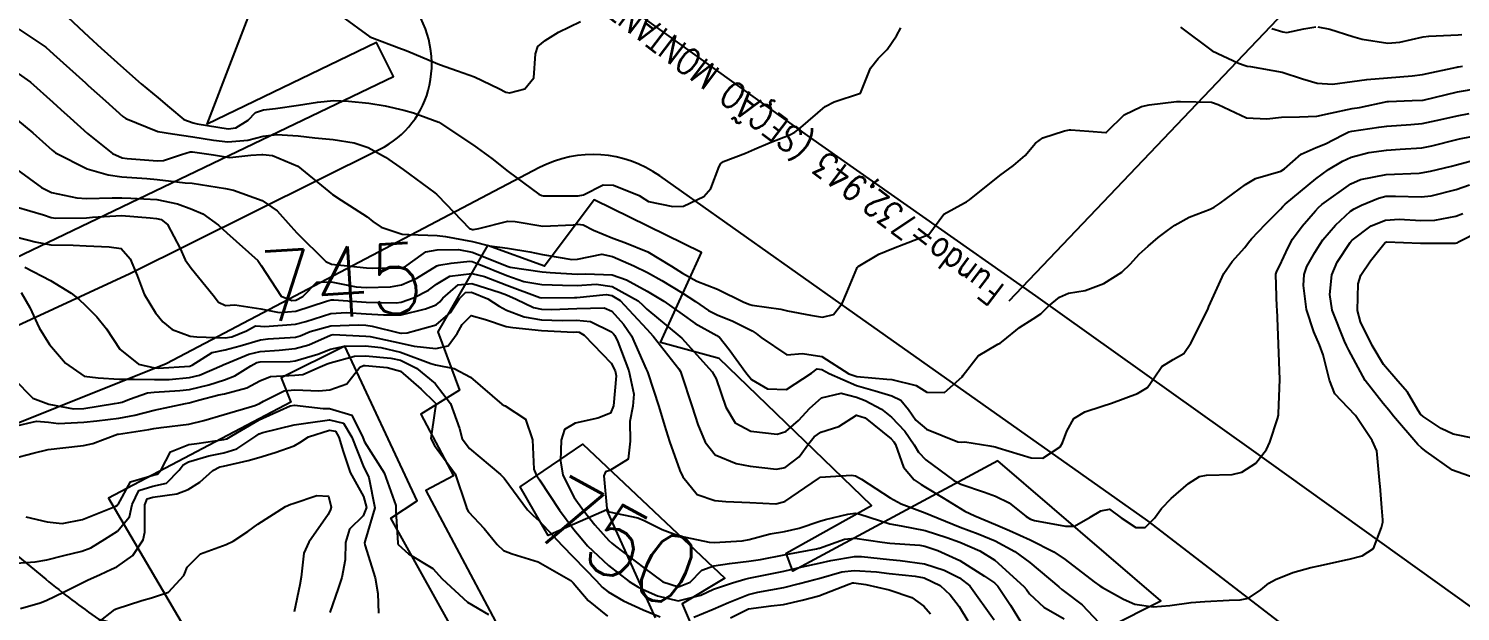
# Model space of a CAD drawing. Header units: metres. Extents: x 318500 to 325275, y 7408834 to 7428799.
# Drawn here: x 323206.3 to 323287.9, y 7420930.1 to 7420963.3 of the extents above; entities that cross this region are included whole.
import ezdxf
from ezdxf.enums import TextEntityAlignment as Align

# ---------------------------------------------------------------- set-up
doc = ezdxf.new("R2010")
doc.units = ezdxf.units.M
doc.header["$MEASUREMENT"] = 0
doc.linetypes.add('CONTINUO', pattern=[0])
for name, color, linetype in [('Cotas', 45, 'Continuous'), ('Curvas de Nivel 1m', 11, 'Continuous'), ('Curvas de Nivel 5m', 15, 'Continuous'), ('Edificações', 30, 'Continuous'), ('Linha Férrea', 20, 'Continuous'), ('TEXTO', 45, 'Continuous'), ('Vias Primárias', 230, 'Continuous')]:
    doc.layers.add(name, color=color, linetype=linetype)
doc.styles.add('ROMANS', font='romans', dxfattribs={"height": 0.2})
doc.styles.add('Style-STANDARD', font='STANDARD.shx')

msp = doc.modelspace()

# ---------------------------------------------------------------- linework, layer by layer
at = {"layer": 'Curvas de Nivel 1m', "flags": 128}
for points, elevation in [([(323224.142, 7420964.026), (323225.753, 7420962.852), (323227.555, 7420962.17), (323227.742, 7420962.111), (323228.058, 7420961.975), (323229.73, 7420961.279), (323230.752, 7420960.912), (323231.72, 7420960.565), (323233.105, 7420959.909), (323233.506, 7420959.701), (323233.708, 7420959.662), (323234.58, 7420959.891), (323235.093, 7420960.513), (323235.194, 7420961.885), (323235.33, 7420962.3), (323235.751, 7420962.645), (323236.515, 7420963.112), (323237.768, 7420963.731)], 739), ([(323205.755, 7420963.289), (323207.3, 7420962.254), (323207.734, 7420961.862), (323209.557, 7420960.222), (323209.635, 7420960.147), (323209.709, 7420960.086), (323210.696, 7420959.201), (323211.691, 7420958.304), (323211.858, 7420958.188), (323213.679, 7420957.45), (323214.509, 7420957.326), (323215.675, 7420957.159), (323216.844, 7420956.951), (323217.671, 7420956.871), (323218.804, 7420956.968), (323219.676, 7420957.185), (323220.468, 7420957.288), (323221.677, 7420957.212), (323222.63, 7420957.092), (323223.675, 7420956.997), (323224.875, 7420956.815), (323225.668, 7420956.546), (323226.65, 7420955.995), (323227.65, 7420955.289), (323229.458, 7420953.953), (323229.554, 7420953.876), (323229.628, 7420953.799), (323231.443, 7420951.932), (323231.609, 7420951.876), (323231.666, 7420951.873), (323231.973, 7420951.925), (323233.614, 7420952.337), (323234.037, 7420952.316), (323235.612, 7420952.058), (323237.339, 7420952.127), (323237.613, 7420952.163), (323237.906, 7420952.139), (323238.496, 7420951.837), (323239.603, 7420951.363), (323240.286, 7420951.123), (323241.592, 7420950.593), (323242.949, 7420949.776), (323243.574, 7420949.371), (323244.395, 7420948.93), (323245.561, 7420948.458), (323247.064, 7420947.725), (323247.408, 7420947.581), (323247.548, 7420947.546), (323249.169, 7420947.317), (323249.545, 7420947.238), (323250.867, 7420946.987), (323251.548, 7420946.867), (323252.182, 7420947.022), (323252.667, 7420947.649), (323252.941, 7420948.272), (323253.495, 7420949.641), (323253.526, 7420949.695), (323253.582, 7420949.752), (323254.753, 7420950.462), (323255.598, 7420950.807), (323256.176, 7420951.027), (323257.61, 7420951.58), (323258.455, 7420952.744), (323259.637, 7420953.393), (323259.756, 7420953.441), (323259.927, 7420953.556), (323261.654, 7420954.947), (323262.436, 7420955.518), (323263.086, 7420956.092), (323263.679, 7420956.781), (323264.094, 7420957.085), (323265.327, 7420957.484), (323265.626, 7420957.546), (323265.691, 7420957.554), (323266.723, 7420957.465), (323267.689, 7420957.391), (323267.731, 7420957.407), (323267.771, 7420957.449), (323268.733, 7420958.406), (323269.712, 7420958.871), (323270.161, 7420958.968), (323271.716, 7420959.159), (323271.94, 7420959.174), (323273.716, 7420959.136), (323274.089, 7420958.99), (323275.703, 7420958.225), (323276.858, 7420958.173), (323277.704, 7420958.269), (323278.714, 7420958.296), (323279.706, 7420958.338), (323280.486, 7420958.501), (323281.712, 7420958.758), (323282.137, 7420958.832), (323283.719, 7420959.164), (323283.785, 7420959.173), (323285.141, 7420959.219), (323285.72, 7420959.243), (323285.76, 7420959.249), (323287.725, 7420959.707), (323288.962, 7420959.934)], 741), ([(323277.144, 7420963.326), (323277.767, 7420963.131), (323277.991, 7420963.092), (323278.964, 7420963.302), (323279.643, 7420963.421)], 739), ([(323279.772, 7420963.419), (323280.447, 7420963.28), (323281.764, 7420962.867), (323282.289, 7420962.728), (323283.759, 7420962.499), (323284.439, 7420962.55), (323285.765, 7420962.851), (323286.079, 7420962.892), (323287.767, 7420962.973), (323287.967, 7420962.978)], 739), ([(323205.717, 7420960.757), (323206.431, 7420960.263), (323207.699, 7420959.125), (323208.163, 7420958.711), (323208.688, 7420958.235), (323209.677, 7420957.344), (323211.108, 7420956.198), (323211.657, 7420955.962), (323211.927, 7420955.916), (323213.654, 7420955.789), (323214.012, 7420955.808), (323215.039, 7420956.149), (323215.517, 7420956.288), (323215.662, 7420956.289), (323216.856, 7420956.122), (323217.658, 7420955.988), (323217.791, 7420955.976), (323218.988, 7420956.097), (323219.607, 7420956.145), (323219.661, 7420956.144), (323220.205, 7420956.082), (323221.651, 7420955.479), (323223.427, 7420954.033), (323223.533, 7420953.935), (323223.628, 7420953.862), (323224.12, 7420953.53), (323225.616, 7420952.583), (323225.931, 7420952.324), (323226.398, 7420951.998), (323227.604, 7420951.604), (323227.989, 7420951.59), (323229.603, 7420951.515), (323230.079, 7420951.469), (323231.599, 7420951.176), (323232.567, 7420950.944), (323233.594, 7420950.805), (323234.872, 7420950.6), (323235.589, 7420950.441), (323237.275, 7420950.163), (323237.585, 7420950.182), (323238.967, 7420950.452), (323239.588, 7420950.321), (323240.803, 7420949.802), (323241.574, 7420949.421), (323242.389, 7420948.96), (323243.557, 7420948.257), (323244.318, 7420947.758), (323245.054, 7420947.256), (323245.543, 7420947.003), (323246.439, 7420946.631), (323247.534, 7420946.082), (323247.771, 7420945.946), (323248.053, 7420945.705), (323249.515, 7420944.712), (323250.4, 7420944.793), (323251.514, 7420944.617), (323253.055, 7420943.644), (323253.498, 7420943.479), (323255.217, 7420943.334), (323255.497, 7420943.322), (323256.876, 7420942.971), (323257.49, 7420942.598), (323258.488, 7420942.573), (323259.499, 7420943.469), (323259.563, 7420943.559), (323260.406, 7420944.657), (323261.527, 7420945.329), (323261.662, 7420945.394), (323261.839, 7420945.525), (323262.767, 7420946.286), (323263.549, 7420946.765), (323263.983, 7420947.066), (323264.425, 7420947.491), (323265.04, 7420948.011), (323265.567, 7420948.228), (323266.501, 7420948.398), (323267.573, 7420948.787), (323268.599, 7420949.435), (323269.101, 7420949.914), (323269.595, 7420950.453), (323270.103, 7420950.914), (323270.677, 7420951.409), (323271.201, 7420951.819), (323271.621, 7420952.122), (323272.437, 7420952.579), (323273.635, 7420953.02), (323273.867, 7420953.136), (323274.21, 7420953.361), (323275.651, 7420954.438), (323276.223, 7420954.765), (323277.659, 7420955.192), (323277.863, 7420955.317), (323278.813, 7420956.163), (323279.679, 7420956.541), (323280.207, 7420956.757), (323281.193, 7420957.267), (323281.529, 7420957.426), (323281.693, 7420957.466), (323283.238, 7420957.703), (323283.698, 7420957.762), (323285.065, 7420957.854), (323285.701, 7420957.919), (323286.764, 7420958.134), (323287.708, 7420958.355), (323288.394, 7420958.489)], 742), ([(323205.687, 7420958.101), (323206.561, 7420957.377), (323207.662, 7420956.389), (323207.85, 7420956.247), (323209.647, 7420955.325), (323210.856, 7420954.988), (323211.64, 7420954.865), (323213.05, 7420954.765), (323213.638, 7420954.722), (323215.248, 7420954.533), (323215.635, 7420954.5), (323217.543, 7420954.2), (323217.631, 7420954.184), (323217.997, 7420954.106), (323219.624, 7420953.522), (323220.474, 7420952.933), (323221.261, 7420952.065), (323221.604, 7420951.67), (323223.26, 7420950.035), (323223.578, 7420949.899), (323223.739, 7420949.867), (323225.575, 7420949.677), (323225.919, 7420949.661), (323227.576, 7420949.687), (323227.798, 7420949.755), (323228.083, 7420949.972), (323228.95, 7420950.599), (323229.591, 7420950.713), (323230.804, 7420950.726), (323231.59, 7420950.575), (323233.268, 7420949.905), (323233.578, 7420949.775), (323233.753, 7420949.722), (323235.574, 7420949.452), (323236.028, 7420949.41), (323237.572, 7420949.327), (323238.072, 7420949.343), (323239.572, 7420949.274), (323240.38, 7420948.995), (323241.558, 7420948.348), (323242.503, 7420947.78), (323243.543, 7420947.03), (323244.292, 7420946.513), (323245.531, 7420945.815), (323245.581, 7420945.79), (323245.651, 7420945.738), (323246.231, 7420945.018), (323247.174, 7420943.715), (323247.494, 7420943.316), (323248.41, 7420942.782), (323249.49, 7420942.738), (323250.915, 7420943.669), (323251.249, 7420943.919), (323251.503, 7420943.887), (323251.925, 7420943.656), (323253.493, 7420942.971), (323254.539, 7420942.673), (323255.488, 7420942.392), (323256.013, 7420942.13), (323256.439, 7420941.596), (323256.873, 7420940.991), (323257.463, 7420940.478), (323259.253, 7420939.762), (323259.453, 7420939.748), (323259.655, 7420939.759), (323261.079, 7420939.536), (323261.392, 7420939.474), (323261.449, 7420939.458), (323261.557, 7420939.419), (323263.44, 7420938.846), (323264.104, 7420938.83), (323265.078, 7420939.484), (323265.225, 7420939.711), (323265.463, 7420940.372), (323265.868, 7420941.081), (323266.492, 7420941.465), (323267.483, 7420941.785), (323268.008, 7420941.965), (323269.491, 7420942.518), (323270.056, 7420942.853), (323270.439, 7420943.411), (323270.869, 7420944.047), (323271.516, 7420944.452), (323272.123, 7420944.789), (323272.539, 7420945.385), (323272.867, 7420946.053), (323273.51, 7420947.371), (323273.561, 7420947.481), (323274.412, 7420949.358), (323274.893, 7420950.048), (323275.603, 7420950.842), (323275.82, 7420951.125), (323275.987, 7420951.336), (323276.778, 7420952.173), (323277.635, 7420953.02), (323277.773, 7420953.182), (323277.905, 7420953.316), (323279.655, 7420954.756), (323280.371, 7420955.279), (323281.166, 7420955.769), (323281.671, 7420955.992), (323282.672, 7420956.253), (323283.677, 7420956.395), (323284.463, 7420956.443), (323285.68, 7420956.528), (323286.254, 7420956.629), (323287.687, 7420956.998), (323287.837, 7420957.029), (323288.521, 7420957.172)], 743), ([(323205.645, 7420955.284), (323207.051, 7420954.256), (323207.627, 7420953.985), (323209.069, 7420953.673), (323209.624, 7420953.633), (323211.09, 7420953.663), (323211.625, 7420953.669), (323212.151, 7420953.658), (323213.624, 7420953.576), (323214.807, 7420953.337), (323215.619, 7420953.032), (323216.239, 7420952.753), (323217.142, 7420952.117), (323217.604, 7420951.678), (323219.373, 7420950.092), (323219.576, 7420949.817), (323220.717, 7420948.072), (323221.309, 7420947.825), (323221.548, 7420947.838), (323221.948, 7420948.054), (323222.742, 7420948.863), (323223.563, 7420948.878), (323224.982, 7420948.592), (323225.558, 7420948.552), (323226.944, 7420948.605), (323227.561, 7420948.713), (323228.442, 7420949.092), (323229.578, 7420949.8), (323229.688, 7420949.839), (323230.386, 7420949.942), (323231.459, 7420950.054), (323231.582, 7420950.035), (323231.865, 7420949.926), (323233.57, 7420949.237), (323234.541, 7420948.91), (323235.563, 7420948.731), (323236.734, 7420948.686), (323237.562, 7420948.682), (323238.649, 7420948.749), (323239.562, 7420948.621), (323241.042, 7420947.798), (323241.308, 7420947.554), (323241.545, 7420947.319), (323243.412, 7420945.771), (323243.528, 7420945.666), (323245.26, 7420943.744), (323245.494, 7420943.359), (323246.039, 7420941.731), (323246.573, 7420940.835), (323247.457, 7420940.368), (323248.959, 7420940.191), (323249.46, 7420940.342), (323250.177, 7420940.972), (323250.83, 7420941.67), (323251.486, 7420942.265), (323252.606, 7420942.532), (323253.487, 7420942.306), (323253.978, 7420942.126), (323254.917, 7420941.618), (323255.473, 7420941.158), (323256.23, 7420940.367), (323256.764, 7420939.59), (323257.02, 7420939.163), (323257.437, 7420938.736), (323259.022, 7420937.564), (323259.418, 7420937.355), (323260.767, 7420936.893), (323261.411, 7420936.66), (323262.181, 7420936.291), (323263.144, 7420935.504), (323263.398, 7420935.356), (323263.616, 7420935.278), (323265.392, 7420934.949), (323265.912, 7420934.953), (323266.793, 7420935.459), (323267.404, 7420935.827), (323267.89, 7420935.928), (323268.553, 7420935.433), (323269.392, 7420934.881), (323269.929, 7420934.878), (323270.469, 7420935.409), (323270.853, 7420935.958), (323271.411, 7420936.525), (323272.401, 7420937.385), (323273.018, 7420937.784), (323273.427, 7420937.866), (323274.876, 7420937.901), (323275.43, 7420938.025), (323276.234, 7420938.536), (323276.843, 7420939.326), (323277.035, 7420939.745), (323277.476, 7420941.08), (323277.528, 7420941.271), (323277.528, 7420941.319), (323277.529, 7420941.367), (323277.594, 7420943.319), (323277.53, 7420945.32), (323277.448, 7420947.321), (323277.438, 7420947.444), (323277.368, 7420949.322), (323277.422, 7420949.482), (323277.587, 7420949.781), (323278.071, 7420950.845), (323278.326, 7420951.309), (323278.863, 7420952.06), (323279.635, 7420952.936), (323279.808, 7420953.117), (323279.998, 7420953.285), (323281.652, 7420954.469), (323282.19, 7420954.719), (323283.658, 7420954.995), (323285.533, 7420955.086), (323285.659, 7420955.096), (323286.178, 7420955.202), (323287.37, 7420955.479), (323287.666, 7420955.56), (323288.934, 7420955.905)], 744), ([(323289.003, 7420937.588), (323287.434, 7420938.141), (323285.94, 7420939.203), (323285.663, 7420939.417), (323285.456, 7420939.599), (323284.083, 7420941.231), (323283.817, 7420941.569), (323283.487, 7420941.954), (323282.463, 7420943.25), (323281.526, 7420944.978), (323281.405, 7420945.262), (323281.292, 7420945.506), (323280.577, 7420947.275), (323280.444, 7420948.152), (323280.568, 7420949.275), (323280.867, 7420949.995), (323281.608, 7420951.128), (323281.665, 7420951.203), (323281.718, 7420951.259), (323282.798, 7420952.072), (323283.627, 7420952.405), (323284.405, 7420952.452), (323285.628, 7420952.384), (323286.427, 7420952.399), (323287.632, 7420952.62), (323288.029, 7420952.781)], 746), ([(323288.687, 7420939.942), (323287.465, 7420940.192), (323286.794, 7420940.515), (323285.759, 7420941.206), (323285.607, 7420941.334), (323285.483, 7420941.538), (323284.866, 7420942.591), (323284.331, 7420943.228), (323283.514, 7420944.166), (323282.854, 7420945.247), (323282.195, 7420946.609), (323282.029, 7420947.255), (323282.069, 7420948.761), (323282.216, 7420949.254), (323282.757, 7420950.084), (323283.608, 7420951.124), (323283.686, 7420951.161), (323285.608, 7420951.082), (323285.734, 7420951.082), (323287.609, 7420951.091), (323287.679, 7420951.109), (323287.807, 7420951.178), (323289.004, 7420951.782)], 747), ([(323205.598, 7420951.456), (323206.696, 7420951.156), (323207.591, 7420950.991), (323208.852, 7420950.971), (323209.591, 7420950.94), (323210.908, 7420950.882), (323211.589, 7420950.774), (323212.105, 7420950.185), (323212.502, 7420949.244), (323212.904, 7420948.176), (323213.54, 7420947.123), (323213.964, 7420946.593), (323214.493, 7420946.156), (323215.525, 7420945.786), (323215.903, 7420945.756), (323217.524, 7420945.681), (323217.892, 7420945.738), (323218.737, 7420946.098), (323219.249, 7420946.377), (323219.533, 7420946.363), (323219.783, 7420946.337), (323221.534, 7420946.467), (323222.111, 7420946.626), (323223.54, 7420947.08), (323224.424, 7420947.138), (323225.541, 7420947.066), (323226.538, 7420946.993), (323227.54, 7420947.005), (323228.927, 7420947.342), (323229.546, 7420947.567), (323229.753, 7420947.742), (323229.909, 7420947.946), (323230.795, 7420948.704), (323231.563, 7420948.787), (323233.179, 7420948.282), (323233.554, 7420948.138), (323234.102, 7420947.892), (323235.089, 7420947.421), (323235.545, 7420947.328), (323236.098, 7420947.311), (323237.545, 7420947.36), (323239.115, 7420947.396), (323239.544, 7420947.218), (323240.202, 7420946.475), (323240.657, 7420945.803), (323241.502, 7420943.906), (323241.55, 7420943.79), (323241.588, 7420943.7), (323242.216, 7420941.783), (323242.549, 7420940.689), (323242.831, 7420939.776), (323243.425, 7420938.13), (323243.587, 7420937.768), (323244.408, 7420936.753), (323245.407, 7420936.412), (323246.041, 7420936.365), (323247.406, 7420936.294), (323248.884, 7420936.216), (323249.407, 7420936.358), (323251.318, 7420937.662), (323251.37, 7420937.711), (323251.421, 7420937.753), (323253.191, 7420937.866), (323253.423, 7420937.816), (323253.768, 7420937.627), (323255.41, 7420936.573), (323256.036, 7420936.23), (323257.401, 7420935.704), (323257.722, 7420935.577), (323259.39, 7420934.903), (323260.424, 7420934.505), (323261.379, 7420934.115), (323262.504, 7420933.513), (323263.361, 7420932.882), (323265.003, 7420931.483), (323265.19, 7420931.333), (323265.338, 7420931.231), (323266.338, 7420930.468), (323267.287, 7420929.45)], 746), ([(323206.108, 7420949.728), (323207.561, 7420948.953), (323208.753, 7420948.232), (323209.193, 7420947.872), (323209.543, 7420947.552), (323210.216, 7420946.889), (323210.753, 7420946.202), (323211.513, 7420945.041), (323212.59, 7420944.179), (323213.497, 7420943.971), (323213.7, 7420943.964), (323215.499, 7420944.083), (323215.545, 7420944.093), (323215.629, 7420944.138), (323216.785, 7420944.847), (323217.514, 7420945.014), (323218.381, 7420945.238), (323219.522, 7420945.576), (323219.97, 7420945.637), (323221.525, 7420945.732), (323221.783, 7420945.799), (323222.367, 7420946.047), (323223.534, 7420946.383), (323225.118, 7420946.43), (323225.534, 7420946.407), (323225.893, 7420946.364), (323227.43, 7420945.981), (323227.53, 7420945.954), (323227.557, 7420945.952), (323227.88, 7420945.975), (323229.535, 7420946.426), (323230.35, 7420947.134), (323230.867, 7420947.937), (323231.217, 7420948.272), (323231.556, 7420948.3), (323232.483, 7420947.916), (323233.13, 7420947.49), (323233.544, 7420947.27), (323234.545, 7420946.889), (323235.538, 7420946.716), (323236.724, 7420946.672), (323237.538, 7420946.692), (323238.321, 7420946.622), (323239.532, 7420946.026), (323239.637, 7420945.924), (323239.711, 7420945.817), (323239.88, 7420945.46), (323240.522, 7420943.805), (323240.798, 7420942.483), (323240.744, 7420941.801), (323240.579, 7420940.921), (323240.598, 7420939.803), (323240.476, 7420938.763), (323239.425, 7420938.131), (323239.192, 7420938.055), (323239.094, 7420937.825), (323239.259, 7420935.955), (323239.336, 7420935.821), (323239.358, 7420935.789), (323239.389, 7420935.77), (323241.028, 7420935.429), (323241.392, 7420935.27), (323242.41, 7420934.754), (323243.379, 7420934.403), (323245.085, 7420934.033), (323245.374, 7420934.028), (323246.977, 7420934.115), (323247.377, 7420934.195), (323248.567, 7420934.514), (323249.384, 7420934.654), (323250.223, 7420934.842), (323251.394, 7420935.237), (323251.719, 7420935.331), (323252.984, 7420935.636), (323253.401, 7420935.693), (323253.668, 7420935.627), (323255.392, 7420935.09), (323256.021, 7420934.971), (323257.387, 7420934.704), (323258.629, 7420934.313), (323259.377, 7420934.031), (323260.517, 7420933.539), (323261.362, 7420933.004), (323263.024, 7420931.505), (323263.167, 7420931.331), (323263.336, 7420931.091), (323264.162, 7420930.326), (323265.322, 7420929.673)], 747), ([(323205.892, 7420948.267), (323206.385, 7420947.419), (323206.922, 7420946.256), (323207.516, 7420945.304), (323208.425, 7420944.236), (323209.489, 7420943.501), (323210.292, 7420943.404), (323211.487, 7420943.332), (323212.341, 7420943.328), (323213.487, 7420943.316), (323214.325, 7420943.32), (323215.489, 7420943.432), (323216.057, 7420943.566), (323217.328, 7420944.113), (323217.446, 7420944.165), (323217.501, 7420944.188), (323218.858, 7420944.749), (323219.512, 7420944.917), (323220.593, 7420944.994), (323221.515, 7420945.077), (323222.276, 7420945.291), (323223.527, 7420945.846), (323223.679, 7420945.877), (323225.527, 7420945.786), (323225.774, 7420945.758), (323227.521, 7420945.378), (323228.281, 7420945.206), (323229.517, 7420945.084), (323230.22, 7420945.242), (323230.74, 7420945.938), (323231.017, 7420946.453), (323231.54, 7420946.964), (323232.354, 7420946.734), (323233.534, 7420946.337), (323233.909, 7420946.27), (323235.532, 7420946.108), (323237.362, 7420946.022), (323237.532, 7420946.025), (323237.691, 7420946.007), (323237.973, 7420945.843), (323239.506, 7420944.25), (323239.738, 7420943.816), (323239.791, 7420943.521), (323239.643, 7420941.817), (323239.466, 7420941.39), (323238.747, 7420941.115), (323237.46, 7420940.825), (323236.842, 7420940.47), (323236.657, 7420939.858), (323236.62, 7420938.67), (323236.756, 7420937.857), (323237.401, 7420936.593), (323237.933, 7420935.842), (323238.573, 7420935.023), (323239.373, 7420934.139), (323239.539, 7420933.984), (323239.747, 7420933.814), (323241.352, 7420932.588), (323242.459, 7420931.779), (323243.337, 7420931.501), (323244.016, 7420931.76), (323244.665, 7420932.436), (323245.354, 7420932.687), (323246.258, 7420932.825), (323247.359, 7420932.961), (323248.01, 7420933.054), (323249.364, 7420933.323), (323249.669, 7420933.382), (323251.209, 7420933.662), (323251.335, 7420933.696), (323251.371, 7420933.704), (323252.809, 7420934.208), (323253.38, 7420934.273), (323254.951, 7420934.039), (323255.375, 7420933.975), (323257.087, 7420933.871), (323257.374, 7420933.819), (323258.113, 7420933.569), (323259.362, 7420932.988), (323260.776, 7420932.108), (323261.343, 7420931.72), (323261.534, 7420931.527), (323262.256, 7420930.442), (323262.834, 7420929.507)], 748), ([(323205.486, 7420943.348), (323206.568, 7420942.259), (323207.467, 7420941.903), (323208.872, 7420941.636), (323209.464, 7420941.656), (323211.219, 7420941.945), (323211.468, 7420941.98), (323211.641, 7420942.016), (323212.073, 7420942.184), (323213.102, 7420942.547), (323213.476, 7420942.592), (323214.944, 7420942.682), (323215.479, 7420942.751), (323216.591, 7420943.016), (323217.488, 7420943.298), (323218.066, 7420943.529), (323218.979, 7420944.095), (323219.319, 7420944.276), (323219.503, 7420944.313), (323221.226, 7420944.343), (323221.505, 7420944.378), (323222.795, 7420944.757), (323223.515, 7420945.035), (323224.318, 7420945.222), (323225.518, 7420945.226), (323226.377, 7420945.137), (323227.513, 7420944.863), (323229.227, 7420944.232), (323229.503, 7420944.154), (323230.57, 7420943.939), (323231.493, 7420943.453), (323233.283, 7420941.903), (323233.407, 7420941.838), (323233.469, 7420941.814), (323234.629, 7420941.05), (323235.027, 7420939.876), (323235.104, 7420938.195), (323235.24, 7420937.873), (323235.416, 7420937.587), (323236.565, 7420935.858), (323237.379, 7420934.765), (323237.793, 7420934.263), (323238.161, 7420933.838), (323239.353, 7420932.703), (323240.53, 7420931.802), (323241.034, 7420931.492), (323241.336, 7420931.344), (323242.142, 7420930.972), (323243.329, 7420930.695), (323244.607, 7420931.025), (323245.336, 7420931.351), (323246.423, 7420931.724), (323247.125, 7420931.931), (323247.344, 7420931.978), (323248.779, 7420932.265), (323249.351, 7420932.39), (323250.396, 7420932.633), (323251.358, 7420932.847), (323252.012, 7420932.999), (323253.364, 7420933.225), (323253.765, 7420933.225), (323255.361, 7420933.043), (323255.966, 7420932.996), (323257.358, 7420932.806), (323258.477, 7420932.44), (323259.347, 7420932.013), (323259.94, 7420931.544), (323261.321, 7420929.603)], 749), ([(323205.428, 7420938.806), (323206.581, 7420939.111), (323207.436, 7420939.327), (323208.266, 7420939.41), (323209.44, 7420939.544), (323209.983, 7420939.671), (323211.393, 7420940.191), (323211.45, 7420940.2), (323213.167, 7420940.458), (323213.453, 7420940.517), (323213.877, 7420940.586), (323215.456, 7420940.758), (323216.298, 7420940.967), (323217.462, 7420941.319), (323219.21, 7420941.835), (323219.469, 7420941.954), (323219.709, 7420942.086), (323220.884, 7420942.664), (323221.48, 7420942.722), (323222.855, 7420942.664), (323223.48, 7420942.718), (323224.447, 7420943.059), (323225.19, 7420944.013), (323225.399, 7420944.113), (323225.502, 7420944.121), (323226.741, 7420943.991), (323227.497, 7420943.781), (323228.688, 7420942.756), (323229.471, 7420942.002), (323229.511, 7420941.95), (323229.528, 7420941.891), (323229.466, 7420941.519), (323229.225, 7420939.953), (323229.444, 7420939.558), (323230.623, 7420937.938), (323231.251, 7420936.073), (323231.294, 7420935.931), (323231.388, 7420935.775), (323232.279, 7420934.817), (323233.006, 7420933.905), (323233.365, 7420933.562), (323233.872, 7420933.383), (323235.356, 7420932.923), (323237.216, 7420931.851), (323237.339, 7420931.711), (323238.203, 7420930.711), (323239.301, 7420929.82)], 751), ([(323206.156, 7420935.489), (323207.38, 7420935.203), (323208.238, 7420935.097), (323209.381, 7420935.323), (323211.289, 7420936.092), (323211.39, 7420936.144), (323211.41, 7420936.17), (323211.419, 7420936.19), (323212.117, 7420937.476), (323213.415, 7420937.854), (323213.669, 7420937.913), (323213.868, 7420938.163), (323214.398, 7420939.193), (323215.442, 7420939.603), (323215.908, 7420939.668), (323217.447, 7420939.886), (323217.62, 7420939.936), (323217.902, 7420940.105), (323219.459, 7420941.009), (323221.214, 7420941.81), (323221.468, 7420941.851), (323223.098, 7420941.667), (323223.466, 7420941.661), (323224.731, 7420941.286), (323225.353, 7420940.011), (323225.446, 7420939.764), (323226.57, 7420937.993), (323227.238, 7420936.137), (323227.244, 7420935.982), (323227.241, 7420935.835), (323227.345, 7420933.98), (323227.369, 7420933.9), (323227.967, 7420933.365), (323229.349, 7420932.542), (323229.882, 7420931.945), (323231.32, 7420930.609), (323232.522, 7420929.912)], 752), ([(323205.348, 7420932.826), (323206.685, 7420932.922), (323207.352, 7420933.035), (323208.32, 7420933.272), (323209.36, 7420933.522), (323209.86, 7420933.715), (323210.658, 7420934.201), (323211.375, 7420934.67), (323212.075, 7420935.491), (323212.225, 7420936.182), (323212.592, 7420936.988), (323213.406, 7420937.226), (323214.168, 7420937.399), (323214.899, 7420938.148), (323215.118, 7420938.452), (323215.427, 7420938.616), (323216.588, 7420938.968), (323217.435, 7420939.136), (323218.184, 7420939.358), (323219.27, 7420940.092), (323219.451, 7420940.211), (323219.665, 7420940.3), (323221.457, 7420940.733), (323222.255, 7420940.845), (323223.46, 7420941.008), (323224.263, 7420940.827), (323224.738, 7420940.017), (323225.424, 7420938.295), (323225.56, 7420938.008), (323225.701, 7420937.721), (323226.035, 7420936), (323225.49, 7420934.127), (323225.451, 7420934.009), (323225.481, 7420933.895), (323226.059, 7420931.999), (323226.219, 7420931.105), (323226.252, 7420929.996)], 753), ([(323205.861, 7420930.264), (323206.98, 7420930.588), (323207.317, 7420930.716), (323208.348, 7420931.211), (323209.332, 7420931.692), (323209.683, 7420931.866), (323210.392, 7420932.204), (323211.044, 7420932.495), (323211.347, 7420932.636), (323212.258, 7420933.279), (323212.849, 7420934.175), (323212.939, 7420934.61), (323212.941, 7420936.174), (323213.067, 7420936.502), (323213.396, 7420936.598), (323214.762, 7420936.787), (323215.404, 7420937.047), (323216.079, 7420937.461), (323216.82, 7420938.119), (323217.209, 7420938.328), (323217.424, 7420938.377), (323218.837, 7420938.688), (323219.432, 7420938.876), (323220.358, 7420939.155), (323221.442, 7420939.535), (323221.769, 7420939.731), (323222.274, 7420940.048), (323223.454, 7420940.43), (323223.795, 7420940.368), (323224.001, 7420940.024), (323224.242, 7420939.218), (323224.646, 7420938.018), (323225.399, 7420936.634), (323225.571, 7420936.007), (323225.385, 7420935.532), (323224.608, 7420934.788), (323224.372, 7420934.02), (323224.352, 7420933.024), (323224.17, 7420932.022), (323223.954, 7420931.4), (323223.479, 7420930.028)], 754), ([(323246.303, 7420929.725), (323247.325, 7420930.241), (323248.619, 7420930.405), (323249.328, 7420930.493), (323250.388, 7420930.731), (323251.333, 7420930.975), (323253.038, 7420931.635), (323253.261, 7420931.711), (323253.341, 7420931.721), (323254.023, 7420931.623), (323255.337, 7420931.323), (323256.629, 7420930.887), (323257.328, 7420930.389), (323257.699, 7420929.949)], 751)]:
    msp.add_lwpolyline(points, dxfattribs=dict(at, elevation=elevation))
at = {"layer": 'Curvas de Nivel 5m', "flags": 128}
for points, elevation in [([(323208.279, 7420964.242), (323209.749, 7420962.851), (323210.459, 7420962.209), (323211.723, 7420961.073), (323212.724, 7420960.18), (323213.702, 7420959.37), (323214.353, 7420958.816), (323215.168, 7420958.148), (323215.687, 7420957.949), (323215.927, 7420957.896), (323217.683, 7420957.615), (323218.135, 7420957.654), (323218.823, 7420958.099), (323219.242, 7420958.547), (323219.696, 7420958.696), (323220.378, 7420958.761), (323221.699, 7420958.952), (323222.787, 7420959.13), (323223.702, 7420959.219), (323224.537, 7420959.187), (323225.701, 7420959.064), (323226.625, 7420958.922), (323227.697, 7420958.673), (323228.249, 7420958.525), (323229.69, 7420957.982), (323229.747, 7420957.949), (323231.671, 7420956.677), (323232.704, 7420955.914), (323233.649, 7420955.174), (323235.392, 7420953.874), (323235.557, 7420953.799), (323235.629, 7420953.785), (323235.715, 7420953.783), (323237.629, 7420953.785), (323237.933, 7420953.845), (323239.057, 7420954.41), (323239.639, 7420954.394), (323241.099, 7420953.805), (323241.416, 7420953.59), (323241.627, 7420953.455), (323243.017, 7420953.169), (323243.624, 7420953.206), (323244.789, 7420953.753), (323245.184, 7420954.2), (323245.656, 7420955.452), (323245.762, 7420955.635), (323245.906, 7420955.738), (323247.166, 7420956.227), (323247.671, 7420956.441), (323248.564, 7420956.819), (323249.684, 7420957.264), (323249.965, 7420957.407), (323250.303, 7420957.681), (323251.702, 7420958.881), (323252.208, 7420959.152), (323253.71, 7420959.64), (323254.289, 7420961.074), (323254.724, 7420961.625), (323255.232, 7420962.134), (323255.759, 7420962.909), (323256.017, 7420963.356)], 740), ([(323271.946, 7420963.397), (323273.75, 7420962.059), (323275.24, 7420961.348), (323275.617, 7420961.22), (323275.738, 7420961.185), (323275.921, 7420961.155), (323277.735, 7420960.839), (323278.895, 7420960.465), (323279.729, 7420960.21), (323280.596, 7420960.145), (323281.73, 7420960.3), (323282.562, 7420960.421), (323283.733, 7420960.507), (323285.14, 7420960.625), (323285.735, 7420960.712), (323287.684, 7420961.126), (323287.74, 7420961.135), (323287.775, 7420961.144), (323288.008, 7420961.177)], 740), ([(323205.619, 7420953.154), (323207.162, 7420952.707), (323207.613, 7420952.548), (323207.872, 7420952.505), (323209.613, 7420952.536), (323209.964, 7420952.566), (323211.615, 7420952.673), (323213.249, 7420952.538), (323213.613, 7420952.495), (323213.876, 7420952.429), (323214.236, 7420952.161), (323214.958, 7420950.781), (323215.236, 7420950.145), (323215.573, 7420949.668), (323216.834, 7420948.121), (323217.147, 7420947.717), (323217.544, 7420947.536), (323218.069, 7420947.58), (323219.543, 7420947.347), (323220.595, 7420947.128), (323221.542, 7420947.21), (323223.286, 7420947.773), (323223.548, 7420947.855), (323223.713, 7420947.864), (323225.547, 7420947.727), (323227.257, 7420947.694), (323227.547, 7420947.724), (323228.244, 7420947.97), (323229.105, 7420948.409), (323229.562, 7420948.744), (323230.311, 7420949.201), (323231.572, 7420949.367), (323232.297, 7420949.191), (323233.562, 7420948.694), (323235.443, 7420947.98), (323235.551, 7420947.961), (323237.417, 7420947.986), (323237.552, 7420947.992), (323239.226, 7420948.154), (323239.554, 7420948.106), (323240.025, 7420947.813), (323240.759, 7420947.019), (323241.534, 7420946.18), (323241.893, 7420945.786), (323243.356, 7420943.917), (323243.453, 7420943.77), (323243.498, 7420943.656), (323244.119, 7420941.76), (323244.453, 7420940.748), (323244.857, 7420939.749), (323245.439, 7420939.018), (323246.623, 7420938.531), (323247.43, 7420938.376), (323248.926, 7420938.196), (323249.429, 7420938.302), (323250.209, 7420938.908), (323250.77, 7420939.67), (323251.07, 7420940.052), (323251.46, 7420940.308), (323252.478, 7420940.632), (323253.475, 7420941.288), (323253.971, 7420941.134), (323255.455, 7420939.923), (323255.611, 7420939.766), (323255.698, 7420939.606), (323256.155, 7420938.323), (323256.778, 7420937.59), (323257.165, 7420937.331), (323257.416, 7420937.182), (323258.414, 7420936.566), (323259.404, 7420935.955), (323259.659, 7420935.813), (323260.226, 7420935.548), (323261.393, 7420935.049), (323262.202, 7420934.703), (323263.38, 7420934.177), (323264.721, 7420933.486), (323265.364, 7420933.06), (323267.028, 7420931.771), (323267.341, 7420931.546), (323267.507, 7420931.447), (323268.694, 7420930.79), (323269.331, 7420930.513), (323270.384, 7420930.355), (323271.33, 7420930.432), (323272.549, 7420930.598), (323273.333, 7420930.662), (323274.718, 7420930.733), (323275.334, 7420930.744), (323275.822, 7420930.849), (323276.521, 7420931.328), (323276.977, 7420931.693), (323277.349, 7420931.909), (323278.348, 7420932.312), (323279.36, 7420932.591), (323279.925, 7420932.718), (323281.367, 7420933.035), (323281.553, 7420933.073), (323282.294, 7420933.251), (323282.939, 7420933.682), (323283.395, 7420934.874), (323283.462, 7420935.176), (323283.475, 7420935.239), (323283.476, 7420935.314), (323283.408, 7420936.003), (323283.312, 7420937.241), (323283.3, 7420937.363), (323283.124, 7420939.243), (323282.869, 7420939.836), (323281.913, 7420941.256), (323281.484, 7420941.705), (323280.726, 7420942.505), (323280.437, 7420943.276), (323280.075, 7420944.728), (323279.868, 7420945.285), (323279.541, 7420946.026), (323279.114, 7420947.297), (323278.941, 7420948.666), (323278.982, 7420949.299), (323279.133, 7420949.751), (323279.599, 7420950.564), (323279.873, 7420951.019), (323280.05, 7420951.283), (323280.772, 7420952.123), (323281.635, 7420952.915), (323281.843, 7420953.052), (323282.257, 7420953.254), (323283.227, 7420953.661), (323283.645, 7420953.76), (323284.184, 7420953.771), (323285.645, 7420953.721), (323286.225, 7420953.781), (323287.65, 7420954.156), (323288.407, 7420954.418)], 745), ([(323205.454, 7420940.626), (323206.779, 7420940.934), (323207.456, 7420940.873), (323208.016, 7420940.802), (323209.457, 7420940.874), (323210.207, 7420940.958), (323211.459, 7420941.103), (323212.368, 7420941.274), (323213.464, 7420941.57), (323215.265, 7420941.94), (323215.468, 7420941.981), (323215.999, 7420942.132), (323217.154, 7420942.435), (323217.476, 7420942.506), (323218.744, 7420942.835), (323219.487, 7420943.229), (323220.091, 7420943.481), (323221.492, 7420943.557), (323221.943, 7420943.604), (323222.936, 7420944.038), (323223.335, 7420944.2), (323223.503, 7420944.257), (323224.883, 7420944.643), (323225.51, 7420944.672), (323226.957, 7420944.539), (323227.506, 7420944.408), (323228.417, 7420943.966), (323229.487, 7420943.082), (323230.352, 7420941.941), (323230.863, 7420940.529), (323231.024, 7420939.934), (323231.442, 7420939.386), (323233.209, 7420937.903), (323233.417, 7420937.691), (323234.74, 7420935.88), (323235.071, 7420935.558), (323235.384, 7420935.282), (323236.716, 7420933.857), (323237.36, 7420933.182), (323238.665, 7420931.83), (323238.993, 7420931.482), (323239.334, 7420931.201), (323240.209, 7420930.687), (323241.324, 7420930.177), (323242.296, 7420929.78)], 750), ([(323209.295, 7420928.674), (323211.228, 7420930.191), (323211.278, 7420930.223), (323211.311, 7420930.235), (323212.775, 7420930.719), (323213.32, 7420930.865), (323214.286, 7420931.195), (323215.163, 7420932.143), (323215.212, 7420932.272), (323215.347, 7420932.62), (323216.118, 7420933.369), (323217.366, 7420933.833), (323217.571, 7420933.904), (323217.971, 7420934.104), (323218.818, 7420934.653), (323219.38, 7420935.056), (323220.95, 7420936.067), (323221.251, 7420936.203), (323221.393, 7420936.249), (323222.732, 7420936.708), (323223.399, 7420936.655), (323223.559, 7420936.028), (323223.517, 7420935.9), (323223.386, 7420935.625), (323222.285, 7420934.046), (323222.005, 7420933.406), (323221.839, 7420932.053), (323221.777, 7420931.61), (323221.443, 7420930.058)], 755), ([(323244.222, 7420929.756), (323245.325, 7420930.218), (323246.197, 7420930.595), (323247.333, 7420931.05), (323247.856, 7420931.184), (323249.338, 7420931.451), (323250.234, 7420931.677), (323251.104, 7420931.903), (323251.345, 7420931.969), (323252.648, 7420932.343), (323253.352, 7420932.431), (323254.623, 7420932.345), (323255.35, 7420932.26), (323256.829, 7420932.107), (323257.346, 7420932.001), (323258.241, 7420931.566), (323258.818, 7420931.041), (323259.328, 7420930.368), (323259.832, 7420929.545)], 750)]:
    msp.add_lwpolyline(points, dxfattribs=dict(at, elevation=elevation))
at = {"layer": 'Edificações'}
for points in [[(323198.034, 7420946.647), (323227.113, 7420960.582), (323226.141, 7420962.523), (323216.495, 7420957.878), (323219.548, 7420965.851), (323211.28, 7420970.583), (323212.113, 7420972.94), (323210.586, 7420973.633), (323209.129, 7420971.692), (323197.955, 7420975.991)], [(323244.296, 7420917.331), (323270.812, 7420930.694), (323270.812, 7420930.694), (323261.527, 7420938.668), (323249.865, 7420932.391), (323249.469, 7420933.409), (323254.337, 7420936.123), (323245.666, 7420944.511), (323242.326, 7420945.416), (323244.647, 7420950.562), (323238.533, 7420953.56), (323235.702, 7420949.771), (323232.459, 7420950.957), (323229.628, 7420946.036), (323230.874, 7420942.7), (323228.666, 7420941.342), (323230.535, 7420937.826), (323228.949, 7420936.977), (323234.668, 7420926.22)], [(323242.028, 7420929.727), (323239.254, 7420935.891), (323235.914, 7420934.421), (323234.329, 7420937.192), (323237.895, 7420939.623), (323245.991, 7420931.989), (323243.556, 7420930.518), (323245.764, 7420925.372)]]:
    msp.add_lwpolyline(points, dxfattribs=at)
msp.add_lwpolyline([(323224.333, 7420945.208), (323220.712, 7420943.418), (323221.261, 7420942.03), (323210.872, 7420936.544), (323220.238, 7420920.593), (323231.977, 7420926.401), (323226.964, 7420935.406), (323228.463, 7420936.392), (323224.333, 7420945.208)], close=True, dxfattribs=at)
at = {"layer": 'Linha Férrea'}
for points in [[(322143.825, 7422393.254, 0.177055), (322348.62, 7422102.056), (322434.806, 7422041.149, -0.110991), (322629.993, 7421830.678), (322682.61, 7421743.599), (322746.773, 7421641.593), (322762.264, 7421616.034), (322784.09, 7421580.598, 0.089131), (322895.412, 7421449.131), (322994.737, 7421367.338, -0.08158), (323134.171, 7421212.836), (323192.504, 7421114.159, 0.09806), (323348.116, 7420944.919), (323507.932, 7420825.984), (323699.619, 7420681.705), (323733.067, 7420655.668, -0.104587), (323843.705, 7420529.863, -0.339852), (323771.4, 7420065.587)], [(323771.4, 7420065.587, 0.339852), (323843.705, 7420529.863, 0.104587), (323733.067, 7420655.668), (323699.619, 7420681.705), (323507.932, 7420825.984), (323348.116, 7420944.919, -0.09806), (323192.504, 7421114.159), (323134.171, 7421212.836, 0.08158), (322994.737, 7421367.338), (322895.412, 7421449.131, -0.089131), (322784.09, 7421580.598), (322762.264, 7421616.034), (322746.773, 7421641.593), (322682.61, 7421743.599), (322629.993, 7421830.678, 0.110991), (322434.806, 7422041.149), (322348.62, 7422102.056, -0.177055), (322143.825, 7422393.254)], [(322140.246, 7422392.292, 0.177815), (322346.493, 7422099.021), (322440.925, 7422031.999, -0.098061), (322613.888, 7421848.216), (322683.948, 7421733.892), (322746.506, 7421634.335), (322780.475, 7421578.692, 0.094269), (322901.272, 7421438.87), (322999.189, 7421358.366, -0.08072), (323136.386, 7421201.409), (323184.599, 7421119.369, 0.102464), (323355.759, 7420933.913), (323510.091, 7420819.318), (323694.288, 7420680.697, -0.007988), (323738.117, 7420646.682, -0.098634), (323840.146, 7420527.887, -0.339824), (323768.602, 7420068.543)], [(323768.602, 7420068.543, 0.339824), (323840.146, 7420527.887, 0.098634), (323738.117, 7420646.682, 0.007988), (323694.288, 7420680.697), (323510.091, 7420819.318), (323355.759, 7420933.913, -0.102464), (323184.599, 7421119.369), (323136.386, 7421201.409, 0.08072), (322999.189, 7421358.366), (322901.272, 7421438.87, -0.094269), (322780.475, 7421578.692), (322746.506, 7421634.335), (322683.948, 7421733.892), (322613.888, 7421848.216, 0.098061), (322440.925, 7422031.999), (322346.493, 7422099.021, -0.177815), (322140.246, 7422392.292)]]:
    msp.add_lwpolyline(points, format="xyb", dxfattribs=at)
at = {"layer": 'TEXTO', "linetype": 'CONTINUO'}
msp.add_polyline3d([(323286.998, 7420973.887, 0), (323262.168, 7420947.786, 0)], dxfattribs=at)
at = {"layer": 'Vias Primárias'}
for points in [[(323715.644, 7420145.548, 0), (323709.04, 7420132.939)], [(323831.088, 7420001.787, 0), (323833.844, 7420008.443, 0.220888)], [(323205.069, 7420933.766, 0), (323207.298, 7420931.929, 0.020742), (323210.311, 7420929.649), (323213.335, 7420928.865), (323214.564, 7420929.479), (323216.061, 7420926.782), (323213.869, 7420925.313), (323213.871, 7420924.556), (323218.068, 7420917.639), (323222.108, 7420910.972), (323227.38, 7420903.131), (323230.217, 7420898.982, 0.38291), (323236.446, 7420897.46), (323249.502, 7420903.926), (323257.59, 7420907.836)], [(323394.491, 7420866.595), (323386.476, 7420871.748), (323381.79, 7420874.854), (323378.224, 7420876.511), (323375.644, 7420877.972), (323366.262, 7420883.206), (323354.601, 7420889.725), (323343.888, 7420895.739), (323332.222, 7420902.259), (323323.597, 7420907.313), (323317.407, 7420911.011), (323307.736, 7420917.113), (323299.555, 7420922.515), (323288.601, 7420930.279), (323275.981, 7420939.327), (323263.694, 7420948.088), (323250.829, 7420957.133), (323239.581, 7420965.223), (323229.165, 7420972.609), (323225.267, 7420975.219), (323219.864, 7420977.84, 0.034979), (323208.408, 7420983.617, 0.066439), (323188.491, 7420989.011)], [(323189.824, 7420939.052), (323212.079, 7420949.353), (323226.33, 7420956.445, 0.228337), (323229.159, 7420960.091, 0.232183), (323227.929, 7420965.006, 0.124048), (323224.769, 7420967.274), (323218.742, 7420970.919), (323210.036, 7420975.237), (323200.605, 7420978.801, 0.077972)], [(323257.59, 7420907.836), (323276.418, 7420917.223), (323282.604, 7420920.433, 0.589518), (323282.739, 7420925.507), (323270.075, 7420935.249), (323253.393, 7420947.059), (323242.273, 7420954.929, 0.280398), (323235.433, 7420955.403), (323214.165, 7420944.208), (323201.806, 7420939.257, 0.444431)]]:
    msp.add_lwpolyline(points, format="xyb", dxfattribs=at)

# ---------------------------------------------------------------- texts
at = {"layer": 'Cotas', "style": 'Style-STANDARD'}
for s, rotation, p in [('745', 3.55203, (323224.138, 7420948.874, 745)), ('750', 331.52626, (323239.905, 7420934.027, 750))]:
    msp.add_text(s, height=4, rotation=rotation, dxfattribs=at).set_placement(p, align=Align.MIDDLE_CENTER)
at = {"layer": 'TEXTO', "style": 'ROMANS', "width": 0.8}
msp.add_text('Fundo=732,943 (SEÇÃO MONTANTE)', height=1.5, rotation=142.73378, dxfattribs=at).set_placement((323262, 7420948.626))

doc.saveas('drawing.dxf')
